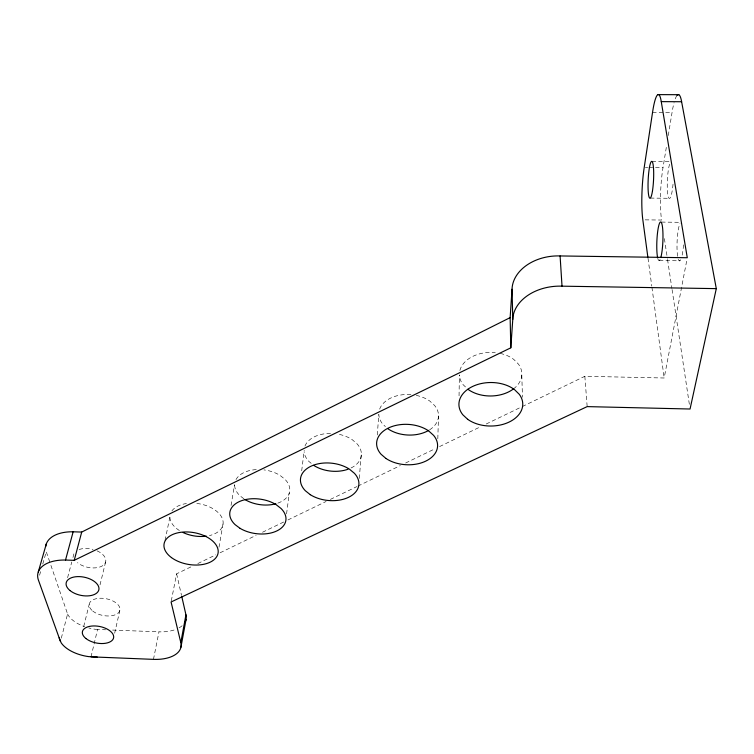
<?xml version="1.0" encoding="UTF-8"?>
<svg xmlns="http://www.w3.org/2000/svg" width="754" height="754" viewBox="0 0 754 754"><rect width="100%" height="100%" fill="white"/><g stroke="black" fill="none" stroke-linecap="round" stroke-linejoin="round"><path stroke-width="0.57" stroke-dasharray="3.77 2.83" d="M459.054 395.822L459.384 375.04M437.81 438.8L438.508 415.831M377.292 434.964L378.81 414.389A29.877 20.264 3 0 0 383.107 424.53L385.426 426.585M359.281 478.413L361.364 453.437M301.694 470.769L304.22 450.411M286.567 513.87L289.3 492.918M645.179 219.857L661.607 220.045A37.427 5.9 -87.2 0 1 663.02 167.548L666.772 144.683M668.27 135.532L672.021 112.666A39.236 6.324 -86.7 0 1 674.095 102.582M231.054 505.425L234.579 484.52M218.999 547.253L223.146 523.135M522.286 406.557L584.84 376.293L664.17 377.999L687.064 258.895M171.299 600.863L176.606 573.822L191.45 566.64M153.467 659.364L158.971 631.843A32.299 17.738 9.9 0 0 176.153 629.27M165.051 540.354L170.3 515.142M114.646 633.247L119.924 610.014M91.017 656.847L97.549 629.477L105.654 629.788M100.018 584.916L105.767 561.325M83.732 626.442L89.208 604.34M61.31 638.167L67.587 614.001L50.443 563.973M67.596 577.687L71.771 561.975M72.968 557.489L73.562 555.246A16.399 9.321 12.1 0 1 74.401 552.936M39.566 575.264L40.839 570.778M42.752 564.058L46.258 551.74L50.066 562.861M197.812 563.558L215.833 554.84M220.074 552.786L256.134 535.34M262.496 532.258L283.702 522.004M287.943 519.949L326.114 501.476M330.356 499.421L356.868 486.603M357.924 486.085L400.336 465.567M405.643 462.994L435.331 448.63M439.573 446.575L480.929 426.566M486.226 424.002L521.221 407.075M652.521 112.572L672.021 112.666M652.021 161.441L670.438 161.592M645.396 167.397L647.752 167.416M648.921 167.426L663.02 167.548M650.334 198.085L669.816 198.293M661.484 222.091L679.75 222.307M659.307 260.507L679.835 260.799M112.61 630.061L158.971 631.843M97.549 629.477L95.24 629.26A29.293 15.834 11.3 0 1 88.831 627.978M243.862 498.762L239.829 495.67A27.747 17.493 8.1 0 1 234.635 484.464M311.195 463.324L308.848 461.401A28.737 18.822 5.9 0 1 304.145 451.91M465.501 386.953L463.201 384.766A31.225 21.8 -0.6 0 1 459.412 375.021M67.587 614.001L68.275 615.339A29.293 15.834 11.3 0 0 84.702 626.706M176.606 573.822L181.535 595.453M664.397 238.594L667.365 258.311M667.535 259.47L671.899 288.452M672.078 289.611L689.363 404.38M648.006 258.207L651.776 286.115M651.927 287.283L664.17 377.999M584.84 376.293L587.168 406.613M521.796 375.228L522.465 397.273M513.446 388.941A31.225 21.8 -0.6 0 0 518.441 364.135L513.766 359.422A31.225 21.8 -0.6 0 0 499.93 353.324M459.893 370.478A31.225 21.8 -0.6 0 1 495.303 352.608M351.025 467.989A28.737 18.822 5.9 0 0 357.01 443.786L352.193 439.657A28.737 18.822 5.9 0 0 338.857 434.295M304.965 446.085A28.737 18.822 5.9 0 1 331.279 433.437M196.813 503.446A26.88 16.258 9.8 0 1 222.345 518.611A26.88 16.258 9.8 0 1 209.433 535.585M179.395 530.533A26.88 16.258 9.8 0 1 169.895 517.008M171.893 510.92A26.88 16.258 9.8 0 1 186.455 503.54M683.529 244.843A19.35 3.308 -87.4 0 1 681.87 256.407M680.73 259.744A19.35 3.308 -87.4 0 1 678.232 259.008M677.639 256.303A19.35 3.308 -87.4 0 1 679.995 223.514M182.138 625.726A32.299 17.738 9.9 0 1 177.143 628.845M97.059 550.844A16.399 9.321 12.1 0 1 102.393 565.858A16.399 9.321 12.1 0 1 77.483 562.663M79.104 549.534A16.399 9.321 12.1 0 1 93.053 549.43M429.639 429.808A29.877 20.264 3 0 0 434.615 405.501L429.846 401.1A29.877 20.264 3 0 0 416.265 395.379M379.648 409.149A29.877 20.264 3 0 1 411.797 394.7M277.84 503.135A27.747 17.493 8.1 0 0 284.984 479.318L280.12 475.454A27.747 17.493 8.1 0 0 263.919 469.883M235.993 479.591A27.747 17.493 8.1 0 1 256.624 469.591M673.02 184.202A18.492 2.959 -87.1 0 1 667.752 194.174A18.492 2.959 -87.1 0 1 669.995 163.062M660.118 259.451A19.321 2.997 -87.6 0 1 657.856 258.716M675.254 98.887A39.236 6.324 -86.7 0 1 677.035 95.428M92.704 610.994A15.627 8.52 11.1 0 0 119.028 612.088A15.627 8.52 11.1 0 0 101.997 598.242A15.627 8.52 11.1 0 0 92.704 610.994"/><path stroke-width="1.13" d="M60.452 641.456L38.294 579.741A36.079 19.981 12.2 0 1 65.523 560.043L74.222 560.335L510.807 347.82L510.138 317.632L512.041 289.253A43.732 32.215 -4.9 0 1 560.09 255.945L687.28 257.736L661.258 101.639L681.616 101.733L716.3 288.631L690.061 409.017L587.168 406.613L171.073 601.984L180.8 642.596A32.865 17.54 9.8 0 1 153.467 659.364L91.017 656.847M510.807 347.82L512.777 319.432L512.041 289.253M180.913 647.271L186.04 619.543M180.8 642.596L185.946 614.812L181.789 596.593M74.222 560.335L81.705 532.07L510.138 317.632M65.523 560.043L73.147 531.796L81.705 532.07M38.275 572.013L46.296 543.936M657.922 94.627L678.779 94.702M97.294 657.102L88.67 656.621A29.802 15.655 11.1 0 1 61.159 642.785L59.151 637.846M512.777 319.432A44.769 32.262 -4.4 0 1 562.022 286.171L716.3 288.631M647.846 257.048L642.832 219.829A37.38 5.363 -87.3 0 1 644.227 167.388L652.521 112.572A39.18 5.749 -86.9 0 1 661.258 101.639M560.09 255.945L562.022 286.171M45.711 546.452A35.429 20.179 12.4 0 1 73.147 531.796M513.446 388.941A31.225 21.8 -0.6 0 1 467.942 389.29M185.946 614.812A32.299 17.738 9.9 0 1 185.267 621.758M428.706 430.383A29.877 20.264 3 0 1 387.905 428.762M348.028 469.242A28.737 18.822 5.9 0 1 313.692 465.369M275.832 503.766A27.747 17.493 8.1 0 1 244.701 499.402M206.332 536.151A26.88 16.258 9.8 0 1 183.147 532.569M657.667 257.943A19.321 2.997 -87.6 0 1 658.025 229.225A19.321 2.997 -87.6 0 1 662.615 228.094A19.321 2.997 -87.6 0 1 660.919 257.142M677.035 95.428A39.236 6.324 -86.7 0 1 681.616 101.733M240.064 528.347L235.078 524.624A28.303 17.37 8 0 1 238.764 501.862A28.303 17.37 8 0 1 276.087 504.633L281.053 508.498A28.303 17.37 8 0 1 276.906 530.891A28.303 17.37 8 0 1 240.064 528.347M310.29 494.69L305.332 490.731A29.331 18.727 5.9 0 1 310.695 466.358A29.331 18.727 5.9 0 1 349.498 469.214L354.437 473.323A29.331 18.727 5.9 0 1 348.593 497.291A29.331 18.727 5.9 0 1 310.29 494.69M385.935 458.451L381.024 454.219A30.518 20.198 3.2 0 1 388.329 428.046A30.518 20.198 3.2 0 1 428.734 430.977L433.607 435.378A30.518 20.198 3.2 0 1 425.812 461.099A30.518 20.198 3.2 0 1 385.935 458.451M467.65 419.29L462.805 414.766A31.922 21.762 -0.3 0 1 472.353 386.585A31.922 21.762 -0.3 0 1 514.492 389.601L519.28 394.314A31.922 21.762 -0.3 0 1 509.233 422.004A31.922 21.762 -0.3 0 1 467.65 419.29M652.512 190.677A18.473 2.686 -87.2 0 0 652.021 161.441A18.473 2.686 -87.2 0 0 648.044 187.237A18.473 2.686 -87.2 0 0 652.512 190.677M85.965 638.553A15.9 8.426 11 0 0 112.742 639.712A15.9 8.426 11 0 0 95.324 625.961A15.9 8.426 11 0 0 85.965 638.553M69.981 590.523A16.701 9.237 11.9 0 0 98.02 591.664A16.701 9.237 11.9 0 0 79.575 576.621A16.701 9.237 11.9 0 0 69.981 590.523M171.469 557.592A27.398 16.136 9.7 0 0 217.133 555.924A27.398 16.136 9.7 0 0 184.626 531.966A27.398 16.136 9.7 0 0 171.469 557.592"/></g></svg>
